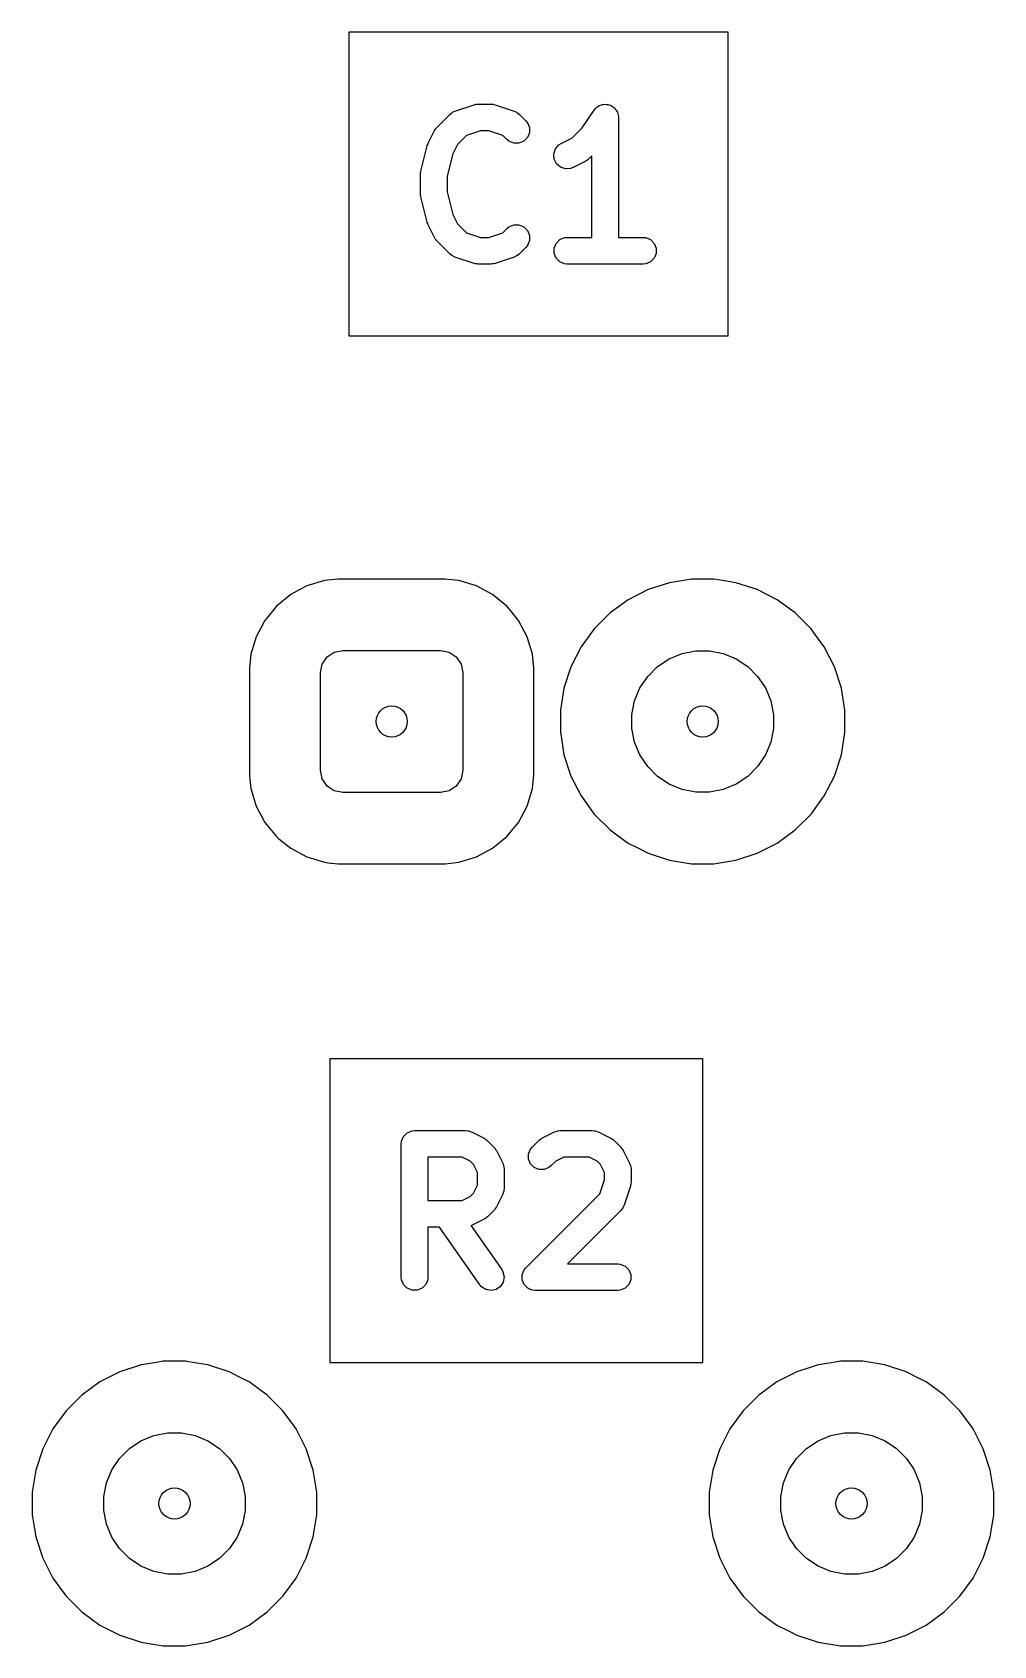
# Model space of a CAD drawing. Extents: x 20 to 124, y -124 to -20.
# Drawn here: x 59.76 to 70.59, y -100.94 to -82.78 of the extents above; entities that cross this region are included whole.
import ezdxf

# ---------------------------------------------------------------- set-up
doc = ezdxf.new("R2010")
doc.units = 0
doc.layers.add('BLACK', color=7, linetype='CONTINUOUS')
doc.layers.add('WHITE', color=7, linetype='CONTINUOUS')

msp = doc.modelspace()

# ---------------------------------------------------------------- linework, layer by layer
at = {"layer": 'BLACK', "linetype": 'CONTINUOUS'}
for p, q in [((67.596423, -82.782484), (63.325576, -82.782484)), ((63.325576, -82.782484), (63.325576, -86.198053)), ((67.596423, -86.198053), (67.596423, -82.782484)), ((64.463428, -83.706191), (64.486158, -83.687536)), ((64.486158, -83.687536), (64.491139, -83.685472)), ((64.491139, -83.685472), (64.495209, -83.681943)), ((64.495209, -83.681943), (64.52206, -83.669955)), ((64.52206, -83.669955), (64.736345, -83.598526)), ((64.736345, -83.598526), (64.750854, -83.595226)), ((64.750854, -83.595226), (64.754516, -83.59371)), ((64.754516, -83.59371), (64.759824, -83.593187)), ((64.759824, -83.593187), (64.765019, -83.592006)), ((64.765019, -83.592006), (64.768968, -83.592286)), ((64.768968, -83.592286), (64.78378, -83.590828)), ((64.78378, -83.590828), (64.926637, -83.590828)), ((64.926637, -83.590828), (64.941448, -83.592286)), ((64.941448, -83.592286), (64.945398, -83.592006)), ((64.945398, -83.592006), (64.950592, -83.593187)), ((64.950592, -83.593187), (64.955901, -83.59371)), ((64.955901, -83.59371), (64.959563, -83.595227)), ((64.959563, -83.595227), (64.974071, -83.598526)), ((64.974071, -83.598526), (65.188357, -83.669954)), ((65.188357, -83.669954), (65.215208, -83.681943)), ((65.215208, -83.681943), (65.219278, -83.685473)), ((65.219278, -83.685473), (65.224258, -83.687536)), ((65.224258, -83.687536), (65.246989, -83.706191)), ((65.952924, -83.859551), (66.087544, -83.657623)), ((66.087544, -83.657623), (66.08761, -83.657542)), ((66.08761, -83.657542), (66.087631, -83.657492)), ((66.087631, -83.657492), (66.087742, -83.65738)), ((66.087742, -83.65738), (66.106174, -83.634872)), ((66.106174, -83.634872), (66.118516, -83.626606)), ((66.118516, -83.626606), (66.129015, -83.616108)), ((66.129015, -83.616108), (66.142591, -83.610484)), ((66.142591, -83.610484), (66.154804, -83.602306)), ((66.154804, -83.602306), (66.169365, -83.599393)), ((66.169365, -83.599393), (66.183087, -83.59371)), ((66.183087, -83.59371), (66.197784, -83.59371)), ((66.197784, -83.59371), (66.212194, -83.590828)), ((66.212194, -83.590828), (66.226764, -83.59371)), ((66.226764, -83.59371), (66.241615, -83.59371)), ((66.241615, -83.59371), (66.255189, -83.599332)), ((66.255189, -83.599332), (66.269608, -83.602185)), ((66.269608, -83.602185), (66.281968, -83.610425)), ((66.281968, -83.610425), (66.295687, -83.616108)), ((66.295687, -83.616108), (66.306076, -83.626497)), ((66.306076, -83.626497), (66.318307, -83.634651)), ((66.318307, -83.634651), (66.326572, -83.646993)), ((66.326572, -83.646993), (66.337071, -83.657492)), ((66.337071, -83.657492), (66.342694, -83.671068)), ((66.342694, -83.671068), (66.350873, -83.683281)), ((66.350873, -83.683281), (66.353785, -83.697843)), ((64.292473, -83.888032), (64.3004, -83.875438)), ((64.3004, -83.875438), (64.301916, -83.871779)), ((64.301916, -83.871779), (64.305297, -83.867659)), ((64.305297, -83.867659), (64.308138, -83.863146)), ((64.308138, -83.863146), (64.311131, -83.860549)), ((64.311131, -83.860549), (64.320571, -83.849048)), ((64.320571, -83.849048), (64.463428, -83.706191)), ((65.246989, -83.706191), (65.318417, -83.777619)), ((65.318417, -83.777619), (65.337072, -83.800349)), ((65.337072, -83.800349), (65.359468, -83.854422)), ((65.359468, -83.854422), (65.359468, -83.912948)), ((65.837783, -83.974692), (65.952924, -83.859551)), ((66.353785, -83.697843), (66.359469, -83.711564)), ((66.359469, -83.711564), (66.36232, -83.740516)), ((66.36232, -83.740516), (66.362351, -83.74067)), ((66.362351, -83.74067), (66.36234, -83.740722)), ((66.36234, -83.740722), (66.362351, -83.740828)), ((66.362351, -83.740828), (66.362351, -85.090828)), ((64.209687, -84.061591), (64.210458, -84.059432)), ((64.210458, -84.059432), (64.210535, -84.058352)), ((64.210535, -84.058352), (64.215193, -84.046177)), ((64.215193, -84.046177), (64.21958, -84.0339)), ((64.21958, -84.0339), (64.220224, -84.033029)), ((64.220224, -84.033029), (64.221044, -84.030889)), ((64.221044, -84.030889), (64.292473, -83.888032)), ((64.549915, -84.043967), (64.496734, -84.150327)), ((64.650521, -83.943361), (64.549915, -84.043967)), ((64.808123, -83.890828), (64.650521, -83.943361)), ((64.902297, -83.890828), (64.808123, -83.890828)), ((65.059895, -83.943361), (64.902297, -83.890828)), ((65.106285, -83.989751), (65.059895, -83.943361)), ((65.129015, -84.008406), (65.106285, -83.989751)), ((65.183088, -84.030802), (65.129015, -84.008406)), ((65.241614, -84.030802), (65.183088, -84.030802)), ((65.295686, -84.008406), (65.241614, -84.030802)), ((65.337072, -83.96702), (65.295686, -84.008406)), ((65.359468, -83.912948), (65.337072, -83.96702)), ((65.653465, -84.095116), (65.691812, -84.050901)), ((65.691812, -84.050901), (65.716698, -84.035236)), ((65.716698, -84.035236), (65.837783, -83.974692)), ((64.138259, -84.347305), (64.209687, -84.061591)), ((64.496734, -84.150327), (64.43378, -84.402148)), ((65.634958, -84.150639), (65.653465, -84.095116)), ((65.639107, -84.209019), (65.634958, -84.150639)), ((65.665281, -84.261368), (65.639107, -84.209019)), ((65.993719, -84.232135), (65.850862, -84.303564)), ((66.006312, -84.224207), (65.993719, -84.232135)), ((66.009972, -84.222692), (66.006312, -84.224207)), ((66.014091, -84.21931), (66.009972, -84.222692)), ((66.018605, -84.21647), (66.014091, -84.21931)), ((66.021201, -84.213476), (66.018605, -84.21647)), ((66.032703, -84.204037), (66.021201, -84.213476)), ((66.062351, -84.174389), (66.032703, -84.204037)), ((66.062351, -85.090828), (66.062351, -84.174389)), ((64.13378, -84.383685), (64.134282, -84.378581)), ((64.13378, -84.597971), (64.13378, -84.383685)), ((64.133957, -84.376394), (64.135576, -84.365443)), ((64.134282, -84.378581), (64.133957, -84.376394)), ((64.135576, -84.365443), (64.136662, -84.354421)), ((64.136662, -84.354421), (64.137509, -84.352376)), ((64.137509, -84.352376), (64.138259, -84.347305)), ((64.43378, -84.402148), (64.43378, -84.579507)), ((65.709496, -84.299715), (65.665281, -84.261368)), ((65.765019, -84.318222), (65.709496, -84.299715)), ((65.823399, -84.314073), (65.765019, -84.318222)), ((65.850862, -84.303564), (65.823399, -84.314073)), ((64.134282, -84.603074), (64.13378, -84.597971)), ((64.133957, -84.605262), (64.134282, -84.603074)), ((64.43378, -84.579507), (64.496734, -84.831328)), ((64.135576, -84.616212), (64.133957, -84.605262)), ((64.136662, -84.627235), (64.135576, -84.616212)), ((64.137509, -84.629279), (64.136662, -84.627235)), ((64.138259, -84.634351), (64.137509, -84.629279)), ((64.209687, -84.920065), (64.138259, -84.634351)), ((64.210458, -84.922223), (64.209687, -84.920065)), ((64.210535, -84.923304), (64.210458, -84.922223)), ((64.215193, -84.935478), (64.210535, -84.923304)), ((64.21958, -84.947756), (64.215193, -84.935478)), ((64.220224, -84.948626), (64.21958, -84.947756)), ((64.221044, -84.950767), (64.220224, -84.948626)), ((64.292473, -85.093624), (64.221044, -84.950767)), ((64.496734, -84.831328), (64.549915, -84.937688)), ((64.549915, -84.937688), (64.65052, -85.038294)), ((65.129015, -84.973251), (65.183087, -84.950854)), ((65.183087, -84.950854), (65.241613, -84.950853)), ((65.241613, -84.950853), (65.295685, -84.97325)), ((64.3004, -85.106217), (64.292473, -85.093624)), ((64.301916, -85.109877), (64.3004, -85.106217)), ((64.305297, -85.113996), (64.301916, -85.109877)), ((64.308138, -85.11851), (64.305297, -85.113996)), ((64.311131, -85.121106), (64.308138, -85.11851)), ((64.320571, -85.132608), (64.311131, -85.121106)), ((64.463428, -85.275466), (64.320571, -85.132608)), ((64.65052, -85.038294), (64.808123, -85.090828)), ((64.808123, -85.090828), (64.902294, -85.090828)), ((64.902294, -85.090828), (65.059896, -85.038294)), ((65.059896, -85.038294), (65.106284, -84.991906)), ((65.106284, -84.991906), (65.129015, -84.973251)), ((65.295685, -84.97325), (65.337071, -85.014635)), ((65.337071, -85.014635), (65.359468, -85.068707)), ((65.359469, -85.127233), (65.337072, -85.181306)), ((65.359468, -85.068707), (65.359469, -85.127233)), ((65.65906, -85.157492), (65.700444, -85.116108)), ((65.700444, -85.116108), (65.754516, -85.09371)), ((65.754516, -85.09371), (65.78378, -85.090828)), ((65.78378, -85.090828), (66.062351, -85.090828)), ((66.362351, -85.090828), (66.640923, -85.090828)), ((66.640923, -85.090828), (66.670187, -85.09371)), ((66.670187, -85.09371), (66.724259, -85.116108)), ((66.724259, -85.116108), (66.765643, -85.157492)), ((64.486158, -85.294121), (64.463428, -85.275466)), ((64.491137, -85.296183), (64.486158, -85.294121)), ((64.495209, -85.299715), (64.491137, -85.296183)), ((64.52206, -85.311703), (64.495209, -85.299715)), ((64.736346, -85.383131), (64.52206, -85.311703)), ((65.188357, -85.311703), (64.974071, -85.383131)), ((65.215208, -85.299715), (65.188357, -85.311703)), ((65.219281, -85.296181), (65.215208, -85.299715)), ((65.224259, -85.29412), (65.219281, -85.296181)), ((65.24699, -85.275465), (65.224259, -85.29412)), ((65.318418, -85.204036), (65.24699, -85.275465)), ((65.337072, -85.181306), (65.318418, -85.204036)), ((65.636662, -85.211564), (65.65906, -85.157492)), ((65.636662, -85.270092), (65.636662, -85.211564)), ((65.65906, -85.324164), (65.636662, -85.270092)), ((65.700444, -85.365548), (65.65906, -85.324164)), ((66.765643, -85.324164), (66.724259, -85.365548)), ((66.765643, -85.157492), (66.788041, -85.211564)), ((66.788041, -85.270092), (66.765643, -85.324164)), ((66.788041, -85.211564), (66.788041, -85.270092)), ((64.750858, -85.38643), (64.736346, -85.383131)), ((64.754516, -85.387946), (64.750858, -85.38643)), ((64.759818, -85.388468), (64.754516, -85.387946)), ((64.76502, -85.389651), (64.759818, -85.388468)), ((64.768974, -85.389369), (64.76502, -85.389651)), ((64.78378, -85.390828), (64.768974, -85.389369)), ((64.926637, -85.390828), (64.78378, -85.390828)), ((64.941442, -85.389369), (64.926637, -85.390828)), ((64.945397, -85.389651), (64.941442, -85.389369)), ((64.950598, -85.388468), (64.945397, -85.389651)), ((64.955901, -85.387946), (64.950598, -85.388468)), ((64.959558, -85.38643), (64.955901, -85.387946)), ((64.974071, -85.383131), (64.959558, -85.38643)), ((65.754516, -85.387946), (65.700444, -85.365548)), ((65.78378, -85.390828), (65.754516, -85.387946)), ((66.640923, -85.390828), (65.78378, -85.390828)), ((66.670187, -85.387946), (66.640923, -85.390828)), ((66.724259, -85.365548), (66.670187, -85.387946)), ((63.325576, -86.198053), (67.596423, -86.198053)), ((63.053767, -88.952199), (62.855743, -89.012269)), ((63.169998, -88.940751), (63.053767, -88.952199)), ((63.208092, -88.937), (63.169998, -88.940751)), ((64.411308, -88.937), (63.208092, -88.937)), ((64.446505, -88.940466), (64.411308, -88.937)), ((64.565634, -88.952199), (64.446505, -88.940466)), ((64.565634, -88.9522), (64.565632, -88.952199)), ((64.565632, -88.952199), (64.565634, -88.952199)), ((64.763654, -89.012268), (64.565634, -88.9522)), ((67.09248, -88.951454), (66.934914, -88.97641)), ((67.183738, -88.937), (67.09248, -88.951454)), ((67.435662, -88.937), (67.183738, -88.937)), ((67.53163, -88.9522), (67.435662, -88.937)), ((67.684485, -88.97641), (67.53163, -88.9522)), ((62.673247, -89.109817), (62.513289, -89.241089)), ((62.673248, -89.109816), (62.673247, -89.109817)), ((62.67325, -89.109815), (62.673248, -89.109816)), ((62.777187, -89.054259), (62.67325, -89.109815)), ((62.855743, -89.012269), (62.777187, -89.054259)), ((64.94615, -89.109815), (64.763654, -89.012268)), ((64.946153, -89.109817), (64.94615, -89.109815)), ((65.10611, -89.241089), (64.946152, -89.109817)), ((64.946152, -89.109817), (64.946153, -89.109817)), ((66.695316, -89.05426), (66.470851, -89.168632)), ((66.934914, -88.97641), (66.695316, -89.05426)), ((67.924083, -89.05426), (67.684485, -88.97641)), ((68.033118, -89.109817), (67.924083, -89.05426)), ((68.148545, -89.16863), (68.033118, -89.109817)), ((62.513289, -89.241089), (62.419658, -89.355181)), ((65.149458, -89.29391), (65.10611, -89.241089)), ((65.237385, -89.40105), (65.149458, -89.29391)), ((66.267045, -89.316705), (66.088905, -89.494845)), ((66.26705, -89.316701), (66.267045, -89.316705)), ((66.470851, -89.168632), (66.26705, -89.316701)), ((68.148547, -89.168631), (68.148545, -89.16863)), ((68.148548, -89.168632), (68.148547, -89.168631)), ((68.352349, -89.316701), (68.148548, -89.168632)), ((68.352354, -89.316705), (68.352349, -89.316701)), ((68.530494, -89.494845), (68.352354, -89.316705)), ((62.343343, -89.473398), (62.284469, -89.583543)), ((62.382015, -89.40105), (62.343343, -89.473398)), ((62.419658, -89.355181), (62.382015, -89.40105)), ((65.334932, -89.583546), (65.237385, -89.40105)), ((66.088901, -89.49485), (65.940832, -89.698651)), ((66.088905, -89.494845), (66.088901, -89.49485)), ((68.530498, -89.49485), (68.530494, -89.494845)), ((68.594939, -89.583546), (68.530498, -89.49485)), ((62.284469, -89.583543), (62.224399, -89.781567)), ((65.395, -89.781566), (65.334932, -89.583546)), ((68.67857, -89.698655), (68.594939, -89.583546)), ((62.216903, -89.857684), (62.2092, -89.935892)), ((62.224399, -89.781567), (62.216903, -89.857684)), ((63.02873, -89.891829), (63.082923, -89.810723)), ((63.082923, -89.810723), (63.164029, -89.75653)), ((63.164029, -89.75653), (63.2597, -89.7375)), ((63.2597, -89.7375), (64.3597, -89.7375)), ((64.3597, -89.7375), (64.455371, -89.75653)), ((64.455371, -89.75653), (64.536477, -89.810723)), ((64.536477, -89.810723), (64.59067, -89.891829)), ((65.4102, -89.935892), (65.395, -89.781566)), ((65.940832, -89.698651), (65.82646, -89.923116)), ((66.802185, -89.919092), (66.932583, -89.831963)), ((66.932583, -89.831963), (67.077472, -89.771948)), ((67.077472, -89.771948), (67.231286, -89.741352)), ((67.231286, -89.741352), (67.388114, -89.741352)), ((67.388114, -89.741352), (67.541928, -89.771948)), ((67.541928, -89.771948), (67.686817, -89.831963)), ((67.686817, -89.831963), (67.817215, -89.919092)), ((68.734244, -89.807921), (68.67857, -89.698655)), ((68.792939, -89.923116), (68.734244, -89.807921)), ((62.2092, -89.935892), (62.2092, -91.139108)), ((63.0097, -89.9875), (63.02873, -89.891829)), ((63.0097, -91.0875), (63.0097, -89.9875)), ((64.59067, -89.891829), (64.6097, -89.9875)), ((64.6097, -89.9875), (64.6097, -91.0875)), ((65.4102, -90.411538), (65.4102, -89.935892)), ((65.82646, -89.923116), (65.74861, -90.162714)), ((66.604163, -90.160383), (66.691292, -90.029985)), ((66.691292, -90.029985), (66.802185, -89.919092)), ((67.817215, -89.919092), (67.928108, -90.029985)), ((67.928108, -90.029985), (68.015237, -90.160383)), ((68.792939, -89.923118), (68.792939, -89.923116)), ((68.792941, -89.923121), (68.792939, -89.923118)), ((68.87079, -90.162715), (68.792941, -89.923121)), ((65.74861, -90.162715), (65.7092, -90.411538)), ((65.74861, -90.162714), (65.74861, -90.162715)), ((66.544148, -90.305272), (66.604163, -90.160383)), ((68.015237, -90.160383), (68.075252, -90.305272)), ((68.9102, -90.411538), (68.87079, -90.162715)), ((65.4102, -91.139108), (65.4102, -90.411538)), ((65.7092, -90.411538), (65.7092, -90.663462)), ((66.513552, -90.459086), (66.544148, -90.305272)), ((68.075252, -90.305272), (68.105848, -90.459086)), ((68.9102, -90.442539), (68.9102, -90.411538)), ((66.513552, -90.615914), (66.513552, -90.459086)), ((68.105848, -90.459086), (68.105848, -90.615914)), ((68.9102, -90.663462), (68.9102, -90.442539)), ((65.7092, -90.663462), (65.715609, -90.703928)), ((65.715609, -90.703928), (65.74861, -90.912285)), ((66.544148, -90.769728), (66.513552, -90.615914)), ((66.604163, -90.914617), (66.544148, -90.769728)), ((68.075252, -90.769728), (68.015237, -90.914617)), ((68.105848, -90.615914), (68.075252, -90.769728)), ((68.87079, -90.912285), (68.9102, -90.663462)), ((65.74861, -90.912285), (65.82646, -91.151883)), ((66.691292, -91.045015), (66.604163, -90.914617)), ((68.015237, -90.914617), (67.928108, -91.045015)), ((68.792941, -91.151879), (68.87079, -90.912285)), ((62.2092, -91.139108), (62.214202, -91.189898)), ((63.02873, -91.183171), (63.0097, -91.0875)), ((64.6097, -91.0875), (64.59067, -91.183171)), ((65.395, -91.293434), (65.4102, -91.139108)), ((66.802185, -91.155908), (66.691292, -91.045015)), ((67.928108, -91.045015), (67.817215, -91.155908)), ((62.214202, -91.189898), (62.224399, -91.293432)), ((62.224399, -91.293432), (62.2244, -91.293434)), ((62.2244, -91.293434), (62.284468, -91.491454)), ((63.082923, -91.264277), (63.02873, -91.183171)), ((63.164029, -91.31847), (63.082923, -91.264277)), ((63.2597, -91.3375), (63.164029, -91.31847)), ((64.455371, -91.31847), (64.3597, -91.3375)), ((64.536477, -91.264277), (64.455371, -91.31847)), ((64.59067, -91.183171), (64.536477, -91.264277)), ((65.334932, -91.491454), (65.395, -91.293434)), ((65.82646, -91.151883), (65.940832, -91.376348)), ((66.932583, -91.243037), (66.802185, -91.155908)), ((67.077472, -91.303052), (66.932583, -91.243037)), ((67.231286, -91.333648), (67.077472, -91.303052)), ((67.541928, -91.303052), (67.388114, -91.333648)), ((67.686817, -91.243037), (67.541928, -91.303052)), ((67.817215, -91.155908), (67.686817, -91.243037)), ((68.67857, -91.376345), (68.792941, -91.151879)), ((62.284468, -91.491454), (62.382015, -91.67395)), ((64.3597, -91.3375), (63.2597, -91.3375)), ((65.237385, -91.67395), (65.334932, -91.491454)), ((65.940832, -91.376348), (66.088901, -91.580149)), ((67.388114, -91.333648), (67.231286, -91.333648)), ((68.530493, -91.580156), (68.67857, -91.376345)), ((62.382015, -91.67395), (62.382017, -91.673952)), ((62.382017, -91.673952), (62.513289, -91.83391)), ((65.10611, -91.83391), (65.237385, -91.67395)), ((66.088901, -91.580149), (66.088905, -91.580154)), ((66.088905, -91.580154), (66.267045, -91.758294)), ((68.352356, -91.758293), (68.530493, -91.580156)), ((62.513289, -91.83391), (62.541068, -91.856707)), ((62.541068, -91.856707), (62.67325, -91.965185)), ((64.94615, -91.965185), (65.10611, -91.83391)), ((66.267045, -91.758294), (66.26705, -91.758298)), ((66.26705, -91.758298), (66.444817, -91.887452)), ((68.148545, -91.90637), (68.352356, -91.758293)), ((62.67325, -91.965185), (62.855746, -92.062732)), ((64.763654, -92.062732), (64.94615, -91.965185)), ((66.444817, -91.887452), (66.470855, -91.90637)), ((66.470855, -91.90637), (66.586286, -91.965185)), ((66.586286, -91.965185), (66.695316, -92.020739)), ((66.695316, -92.020739), (66.695318, -92.020739)), ((66.695318, -92.020739), (66.695321, -92.020741)), ((66.695321, -92.020741), (66.934915, -92.09859)), ((67.684485, -92.09859), (67.924079, -92.020741)), ((67.924079, -92.020741), (68.148545, -91.90637)), ((62.855746, -92.062732), (63.053766, -92.1228)), ((63.053766, -92.1228), (63.053765, -92.1228)), ((63.053765, -92.1228), (63.092347, -92.1266)), ((63.092347, -92.1266), (63.208092, -92.138)), ((63.208092, -92.138), (63.208095, -92.138)), ((63.208095, -92.138), (64.411305, -92.138)), ((64.411305, -92.138), (64.411308, -92.138)), ((64.411308, -92.138), (64.565634, -92.1228)), ((64.565634, -92.1228), (64.763654, -92.062732)), ((66.934915, -92.09859), (67.183738, -92.138)), ((67.183738, -92.138), (67.183739, -92.138)), ((67.183739, -92.138), (67.435661, -92.138)), ((67.435661, -92.138), (67.435662, -92.138)), ((67.435662, -92.138), (67.684485, -92.09859)), ((67.310797, -94.333603), (63.112357, -94.333603)), ((63.112357, -94.333603), (63.112357, -97.749155)), ((67.310797, -97.749155), (67.310797, -94.333603)), ((63.917857, -95.290828), (63.920739, -95.261564)), ((63.917857, -96.790828), (63.917857, -95.290828)), ((63.920739, -95.261564), (63.943137, -95.207492)), ((63.943137, -95.207492), (63.984521, -95.166108)), ((63.984521, -95.166108), (64.038593, -95.14371)), ((64.038593, -95.14371), (64.067857, -95.140828)), ((64.067857, -95.140828), (64.639286, -95.140828)), ((64.639286, -95.140828), (64.66855, -95.14371)), ((64.66855, -95.14371), (64.67353, -95.145773)), ((64.67353, -95.145773), (64.678905, -95.146155)), ((64.678905, -95.146155), (64.706368, -95.156664)), ((64.706368, -95.156664), (64.849225, -95.228093)), ((64.849225, -95.228093), (64.86182, -95.236021)), ((64.86182, -95.236021), (64.865477, -95.237536)), ((64.865477, -95.237536), (64.869594, -95.240915)), ((64.869594, -95.240915), (64.874111, -95.243758)), ((64.874111, -95.243758), (64.876708, -95.246752)), ((64.876708, -95.246752), (64.888208, -95.25619)), ((64.888208, -95.25619), (64.959637, -95.327618)), ((65.390363, -95.327619), (65.461791, -95.256191)), ((65.461791, -95.256191), (65.473293, -95.24675)), ((65.473293, -95.24675), (65.475889, -95.243758)), ((65.475889, -95.243758), (65.480398, -95.240919)), ((65.480398, -95.240919), (65.484521, -95.237536)), ((65.484521, -95.237536), (65.488183, -95.236019)), ((65.488183, -95.236019), (65.500775, -95.228093)), ((65.500775, -95.228093), (65.643633, -95.156664)), ((65.643633, -95.156664), (65.671096, -95.146154)), ((65.671096, -95.146154), (65.676473, -95.145771)), ((65.676473, -95.145771), (65.681451, -95.14371)), ((65.681451, -95.14371), (65.710715, -95.140828)), ((65.710715, -95.140828), (66.067857, -95.140828)), ((66.067857, -95.140828), (66.097121, -95.14371)), ((66.097121, -95.14371), (66.102098, -95.145771)), ((66.102098, -95.145771), (66.107476, -95.146154)), ((66.107476, -95.146154), (66.134939, -95.156664)), ((66.134939, -95.156664), (66.277797, -95.228093)), ((66.277797, -95.228093), (66.29039, -95.23602)), ((66.29039, -95.23602), (66.29405, -95.237536)), ((66.29405, -95.237536), (66.298169, -95.240917)), ((66.298169, -95.240917), (66.302683, -95.243758)), ((66.302683, -95.243758), (66.305279, -95.246751)), ((66.305279, -95.246751), (66.316781, -95.256191)), ((66.316781, -95.256191), (66.388209, -95.327619)), ((64.603876, -95.440828), (64.217857, -95.440828)), ((64.217857, -95.440828), (64.217857, -95.926542)), ((64.69329, -95.485535), (64.603876, -95.440828)), ((64.730294, -95.522539), (64.69329, -95.485535)), ((64.959637, -95.327618), (64.969079, -95.339123)), ((64.969079, -95.339123), (64.972071, -95.341718)), ((64.972071, -95.341718), (64.97491, -95.346228)), ((64.97491, -95.346228), (64.978292, -95.350349)), ((64.978292, -95.350349), (64.979807, -95.354008)), ((64.979807, -95.354008), (64.987736, -95.366603)), ((64.987736, -95.366603), (65.059164, -95.509461)), ((65.349311, -95.404422), (65.371708, -95.35035)), ((65.349311, -95.462948), (65.349311, -95.404422)), ((65.371708, -95.51702), (65.349311, -95.462948)), ((65.371708, -95.35035), (65.390363, -95.327619)), ((65.656711, -95.485535), (65.602495, -95.539751)), ((65.746125, -95.440828), (65.656711, -95.485535)), ((66.032447, -95.440828), (65.746125, -95.440828)), ((66.121861, -95.485535), (66.032447, -95.440828)), ((66.158865, -95.522539), (66.121861, -95.485535)), ((66.388209, -95.327619), (66.397649, -95.339121)), ((66.397649, -95.339121), (66.400642, -95.341717)), ((66.400642, -95.341717), (66.40348, -95.346226)), ((66.40348, -95.346226), (66.406864, -95.350349)), ((66.406864, -95.350349), (66.40838, -95.354011)), ((66.40838, -95.354011), (66.416307, -95.366603)), ((66.416307, -95.366603), (66.487736, -95.509459)), ((64.775, -95.611951), (64.730294, -95.522539)), ((64.775, -95.755418), (64.775, -95.611951)), ((65.059164, -95.509461), (65.069674, -95.536924)), ((65.069674, -95.536924), (65.070055, -95.542299)), ((65.070055, -95.542299), (65.072118, -95.547278)), ((65.072118, -95.547278), (65.075, -95.576542)), ((65.075, -95.576542), (65.075, -95.790828)), ((65.413094, -95.558406), (65.371708, -95.51702)), ((65.467166, -95.580803), (65.413094, -95.558406)), ((65.525692, -95.580803), (65.467166, -95.580803)), ((65.579764, -95.558406), (65.525692, -95.580803)), ((65.602495, -95.539751), (65.579764, -95.558406)), ((66.203572, -95.611952), (66.158865, -95.522539)), ((66.203572, -95.695059), (66.203572, -95.611952)), ((66.487736, -95.509459), (66.498245, -95.536923)), ((66.498245, -95.536923), (66.498626, -95.542297)), ((66.498626, -95.542297), (66.50069, -95.547278)), ((66.50069, -95.547278), (66.503572, -95.576542)), ((66.503572, -95.576542), (66.503572, -95.7194)), ((64.693288, -95.881836), (64.730293, -95.844831)), ((64.730293, -95.844831), (64.775, -95.755418)), ((65.059164, -95.857909), (64.987736, -96.000767)), ((65.069674, -95.830446), (65.059164, -95.857909)), ((65.070055, -95.82507), (65.069674, -95.830446)), ((65.072118, -95.820092), (65.070055, -95.82507)), ((65.075, -95.790828), (65.072118, -95.820092)), ((65.318934, -96.684762), (66.151038, -95.852657)), ((66.151038, -95.852657), (66.203572, -95.695059)), ((66.495874, -95.766835), (66.424445, -95.98112)), ((66.499173, -95.752325), (66.495874, -95.766835)), ((66.50069, -95.748664), (66.499173, -95.752325)), ((66.501212, -95.743355), (66.50069, -95.748664)), ((66.502394, -95.738161), (66.501212, -95.743355)), ((66.503572, -95.7194), (66.502113, -95.734211)), ((66.502113, -95.734211), (66.502394, -95.738161)), ((64.217857, -95.926542), (64.603876, -95.926542)), ((64.603876, -95.926542), (64.693288, -95.881836)), ((64.959638, -96.039751), (64.888209, -96.11118)), ((64.969079, -96.028246), (64.959638, -96.039751)), ((64.972071, -96.025652), (64.969079, -96.028246)), ((64.974909, -96.021142), (64.972071, -96.025652)), ((64.978293, -96.01702), (64.974909, -96.021142)), ((64.979809, -96.013358), (64.978293, -96.01702)), ((64.987736, -96.000767), (64.979809, -96.013358)), ((66.388209, -96.039751), (65.787132, -96.640828)), ((66.406864, -96.017021), (66.388209, -96.039751)), ((66.408927, -96.012039), (66.406864, -96.017021)), ((66.412457, -96.00797), (66.408927, -96.012039)), ((66.424445, -95.98112), (66.412457, -96.00797)), ((64.706368, -96.210706), (64.702933, -96.21202)), ((64.702933, -96.21202), (65.047885, -96.704809)), ((64.849225, -96.139278), (64.706368, -96.210706)), ((64.861818, -96.13135), (64.849225, -96.139278)), ((64.865478, -96.129835), (64.861818, -96.13135)), ((64.869597, -96.126453), (64.865478, -96.129835)), ((64.874111, -96.123613), (64.869597, -96.126453)), ((64.876707, -96.120619), (64.874111, -96.123613)), ((64.888209, -96.11118), (64.876707, -96.120619)), ((64.346902, -96.226542), (64.217857, -96.226542)), ((64.217857, -96.226542), (64.217857, -96.790828)), ((64.802115, -96.876847), (64.346902, -96.226542)), ((65.047885, -96.704809), (65.062306, -96.730435)), ((65.062306, -96.730435), (65.074965, -96.787577)), ((65.277882, -96.761565), (65.300279, -96.707493)), ((65.277882, -96.820091), (65.277882, -96.761565)), ((65.300279, -96.707493), (65.318934, -96.684762)), ((65.787132, -96.640828), (66.353572, -96.640828)), ((66.353572, -96.640828), (66.382836, -96.64371)), ((66.382836, -96.64371), (66.436908, -96.666108)), ((66.436908, -96.666108), (66.478292, -96.707492)), ((66.478292, -96.707492), (66.50069, -96.761564)), ((66.50069, -96.761564), (66.50069, -96.820092)), ((63.920739, -96.820092), (63.917857, -96.790828)), ((63.943137, -96.874164), (63.920739, -96.820092)), ((63.984521, -96.915548), (63.943137, -96.874164)), ((64.038593, -96.937946), (63.984521, -96.915548)), ((64.097121, -96.937946), (64.038593, -96.937946)), ((64.151193, -96.915548), (64.097121, -96.937946)), ((64.192577, -96.874164), (64.151193, -96.915548)), ((64.214975, -96.820092), (64.192577, -96.874164)), ((64.217857, -96.790828), (64.214975, -96.820092)), ((64.821258, -96.899169), (64.802115, -96.876847)), ((64.870615, -96.930622), (64.821258, -96.899169)), ((64.928251, -96.940793), (64.870615, -96.930622)), ((64.985393, -96.928134), (64.928251, -96.940793)), ((65.033341, -96.89457), (64.985393, -96.928134)), ((65.064794, -96.845213), (65.033341, -96.89457)), ((65.074965, -96.787577), (65.064794, -96.845213)), ((65.300279, -96.874163), (65.277882, -96.820091)), ((65.341665, -96.915549), (65.300279, -96.874163)), ((65.372048, -96.928134), (65.341665, -96.915549)), ((65.395736, -96.937946), (65.372048, -96.928134)), ((65.425, -96.940828), (65.395736, -96.937946)), ((66.353572, -96.940828), (65.425, -96.940828)), ((66.382836, -96.937946), (66.353572, -96.940828)), ((66.436908, -96.915548), (66.382836, -96.937946)), ((66.478292, -96.874164), (66.436908, -96.915548)), ((66.50069, -96.820092), (66.478292, -96.874164)), ((60.750616, -97.85426), (60.526151, -97.968632)), ((60.990214, -97.77641), (60.750616, -97.85426)), ((61.162295, -97.749155), (60.990214, -97.77641)), ((61.239038, -97.737), (61.162295, -97.749155)), ((61.490962, -97.737), (61.239038, -97.737)), ((61.567705, -97.749155), (61.490962, -97.737)), ((61.739785, -97.77641), (61.567705, -97.749155)), ((61.979383, -97.85426), (61.739785, -97.77641)), ((62.133747, -97.932913), (61.979383, -97.85426)), ((63.112357, -97.749155), (67.310797, -97.749155)), ((68.370616, -97.85426), (68.146151, -97.968632)), ((68.610214, -97.77641), (68.370616, -97.85426)), ((68.782295, -97.749155), (68.610214, -97.77641)), ((68.859038, -97.737), (68.782295, -97.749155)), ((69.110962, -97.737), (68.859038, -97.737)), ((69.359785, -97.77641), (69.110962, -97.737)), ((69.599383, -97.85426), (69.359785, -97.77641)), ((69.753747, -97.932913), (69.599383, -97.85426)), ((60.526151, -97.968632), (60.32235, -98.116701)), ((62.203845, -97.96863), (62.133747, -97.932913)), ((62.203847, -97.968631), (62.203845, -97.96863)), ((62.203848, -97.968632), (62.203847, -97.968631)), ((62.407649, -98.116701), (62.203848, -97.968632)), ((68.146151, -97.968632), (67.94235, -98.116701)), ((69.823845, -97.96863), (69.753747, -97.932913)), ((69.823847, -97.968631), (69.823845, -97.96863)), ((69.823848, -97.968632), (69.823847, -97.968631)), ((70.027649, -98.116701), (69.823848, -97.968632)), ((60.322345, -98.116705), (60.144205, -98.294845)), ((60.32235, -98.116701), (60.322345, -98.116705)), ((62.407654, -98.116705), (62.407649, -98.116701)), ((62.585794, -98.294845), (62.407654, -98.116705)), ((67.942345, -98.116705), (67.764205, -98.294845)), ((67.94235, -98.116701), (67.942345, -98.116705)), ((70.027654, -98.116705), (70.027649, -98.116701)), ((70.205794, -98.294845), (70.027654, -98.116705)), ((60.144201, -98.29485), (59.996132, -98.498651)), ((60.144205, -98.294845), (60.144201, -98.29485)), ((62.585798, -98.29485), (62.585794, -98.294845)), ((62.714952, -98.472617), (62.585798, -98.29485)), ((67.764201, -98.29485), (67.616132, -98.498651)), ((67.764205, -98.294845), (67.764201, -98.29485)), ((70.205798, -98.29485), (70.205794, -98.294845)), ((70.334952, -98.472617), (70.205798, -98.29485)), ((59.996132, -98.498651), (59.88176, -98.723116)), ((60.987883, -98.631963), (61.132772, -98.571948)), ((61.132772, -98.571948), (61.286586, -98.541352)), ((61.286586, -98.541352), (61.443414, -98.541352)), ((61.443414, -98.541352), (61.597228, -98.571948)), ((61.597228, -98.571948), (61.742117, -98.631963)), ((62.73387, -98.498655), (62.714952, -98.472617)), ((62.806747, -98.641684), (62.73387, -98.498655)), ((67.616132, -98.498651), (67.50176, -98.723116)), ((68.607883, -98.631963), (68.752772, -98.571948)), ((68.752772, -98.571948), (68.906586, -98.541352)), ((68.906586, -98.541352), (69.063414, -98.541352)), ((69.063414, -98.541352), (69.217228, -98.571948)), ((69.217228, -98.571948), (69.362117, -98.631963)), ((70.35387, -98.498655), (70.334952, -98.472617)), ((70.426747, -98.641684), (70.35387, -98.498655)), ((59.88176, -98.723116), (59.80391, -98.962714)), ((60.746592, -98.829985), (60.857485, -98.719092)), ((60.857485, -98.719092), (60.987883, -98.631963)), ((61.742117, -98.631963), (61.872515, -98.719092)), ((61.872515, -98.719092), (61.983408, -98.829985)), ((62.848239, -98.723116), (62.806747, -98.641684)), ((62.848239, -98.723118), (62.848239, -98.723116)), ((62.848241, -98.723121), (62.848239, -98.723118)), ((62.92609, -98.962715), (62.848241, -98.723121)), ((67.50176, -98.723116), (67.42391, -98.962714)), ((68.366592, -98.829985), (68.477485, -98.719092)), ((68.477485, -98.719092), (68.607883, -98.631963)), ((69.362117, -98.631963), (69.492515, -98.719092)), ((69.492515, -98.719092), (69.603408, -98.829985)), ((70.468239, -98.723116), (70.426747, -98.641684)), ((70.468239, -98.723118), (70.468239, -98.723116)), ((70.468241, -98.723121), (70.468239, -98.723118)), ((70.54609, -98.962715), (70.468241, -98.723121)), ((60.659463, -98.960383), (60.746592, -98.829985)), ((61.983408, -98.829985), (62.070537, -98.960383)), ((68.279463, -98.960383), (68.366592, -98.829985)), ((69.603408, -98.829985), (69.690537, -98.960383)), ((59.80391, -98.962714), (59.7645, -99.211538)), ((60.568852, -99.259086), (60.599448, -99.105272)), ((60.599448, -99.105272), (60.659463, -98.960383)), ((62.070537, -98.960383), (62.130552, -99.105272)), ((62.130552, -99.105272), (62.161148, -99.259086)), ((62.9655, -99.211538), (62.92609, -98.962715)), ((67.42391, -98.962714), (67.3845, -99.211538)), ((68.188852, -99.259086), (68.219448, -99.105272)), ((68.219448, -99.105272), (68.279463, -98.960383)), ((69.690537, -98.960383), (69.750552, -99.105272)), ((69.750552, -99.105272), (69.781148, -99.259086)), ((70.5855, -99.211538), (70.54609, -98.962715)), ((59.7645, -99.211538), (59.7645, -99.463461)), ((60.568852, -99.415914), (60.568852, -99.259086)), ((62.161148, -99.259086), (62.161148, -99.415914)), ((62.9655, -99.463462), (62.9655, -99.211538)), ((67.3845, -99.211538), (67.3845, -99.463461)), ((68.188852, -99.415914), (68.188852, -99.259086)), ((69.781148, -99.259086), (69.781148, -99.415914)), ((70.5855, -99.463462), (70.5855, -99.211538)), ((59.7645, -99.463461), (59.80391, -99.712285)), ((60.599448, -99.569728), (60.568852, -99.415914)), ((62.161148, -99.415914), (62.130552, -99.569728)), ((62.92609, -99.712285), (62.9655, -99.463462)), ((67.3845, -99.463461), (67.42391, -99.712285)), ((68.219448, -99.569728), (68.188852, -99.415914)), ((69.781148, -99.415914), (69.750552, -99.569728)), ((70.54609, -99.712285), (70.5855, -99.463462)), ((60.659463, -99.714617), (60.599448, -99.569728)), ((62.130552, -99.569728), (62.070537, -99.714617)), ((68.279463, -99.714617), (68.219448, -99.569728)), ((69.750552, -99.569728), (69.690537, -99.714617)), ((59.80391, -99.712285), (59.88176, -99.951883)), ((60.746592, -99.845015), (60.659463, -99.714617)), ((60.857485, -99.955908), (60.746592, -99.845015)), ((61.983408, -99.845015), (61.872515, -99.955908)), ((62.070537, -99.714617), (61.983408, -99.845015)), ((62.848241, -99.951879), (62.92609, -99.712285)), ((67.42391, -99.712285), (67.50176, -99.951883)), ((68.366592, -99.845015), (68.279463, -99.714617)), ((68.477485, -99.955908), (68.366592, -99.845015)), ((69.603408, -99.845015), (69.492515, -99.955908)), ((69.690537, -99.714617), (69.603408, -99.845015)), ((70.468241, -99.951879), (70.54609, -99.712285)), ((59.88176, -99.951883), (59.996132, -100.176348)), ((60.987883, -100.043037), (60.857485, -99.955908)), ((61.872515, -99.955908), (61.742117, -100.043037)), ((62.73387, -100.176345), (62.848241, -99.951879)), ((67.50176, -99.951883), (67.616132, -100.176348)), ((68.607883, -100.043037), (68.477485, -99.955908)), ((69.492515, -99.955908), (69.362117, -100.043037)), ((70.35387, -100.176345), (70.468241, -99.951879)), ((59.996132, -100.176348), (60.144201, -100.380149)), ((61.132772, -100.103052), (60.987883, -100.043037)), ((61.286586, -100.133648), (61.132772, -100.103052)), ((61.443414, -100.133648), (61.286586, -100.133648)), ((61.597228, -100.103052), (61.443414, -100.133648)), ((61.742117, -100.043037), (61.597228, -100.103052)), ((62.585793, -100.380156), (62.73387, -100.176345)), ((67.616132, -100.176348), (67.764201, -100.380149)), ((68.752772, -100.103052), (68.607883, -100.043037)), ((68.906586, -100.133648), (68.752772, -100.103052)), ((69.063414, -100.133648), (68.906586, -100.133648)), ((69.217228, -100.103052), (69.063414, -100.133648)), ((69.362117, -100.043037), (69.217228, -100.103052)), ((70.205793, -100.380156), (70.35387, -100.176345)), ((60.144201, -100.380149), (60.144205, -100.380154)), ((60.144205, -100.380154), (60.322345, -100.558294)), ((62.407656, -100.558293), (62.585793, -100.380156)), ((67.764201, -100.380149), (67.764205, -100.380154)), ((67.764205, -100.380154), (67.942345, -100.558294)), ((70.027656, -100.558293), (70.205793, -100.380156)), ((60.322345, -100.558294), (60.32235, -100.558298)), ((60.32235, -100.558298), (60.422147, -100.630804)), ((62.203845, -100.70637), (62.407656, -100.558293)), ((67.942345, -100.558294), (67.94235, -100.558298)), ((67.94235, -100.558298), (68.042147, -100.630804)), ((69.823845, -100.70637), (70.027656, -100.558293)), ((60.422147, -100.630804), (60.526155, -100.70637)), ((60.526155, -100.70637), (60.669184, -100.779247)), ((61.979379, -100.820741), (62.203845, -100.70637)), ((68.042147, -100.630804), (68.146155, -100.70637)), ((68.146155, -100.70637), (68.289184, -100.779247)), ((69.599379, -100.820741), (69.823845, -100.70637)), ((60.669184, -100.779247), (60.750616, -100.820739)), ((60.750616, -100.820739), (60.750618, -100.820739)), ((60.750618, -100.820739), (60.750621, -100.820741)), ((60.750621, -100.820741), (60.990215, -100.89859)), ((60.990215, -100.89859), (61.239038, -100.938)), ((61.239038, -100.938), (61.239039, -100.938)), ((61.239039, -100.938), (61.490961, -100.938)), ((61.490961, -100.938), (61.490962, -100.938)), ((61.490962, -100.938), (61.739785, -100.89859)), ((61.739785, -100.89859), (61.979379, -100.820741)), ((68.289184, -100.779247), (68.370616, -100.820739)), ((68.370616, -100.820739), (68.370618, -100.820739)), ((68.370618, -100.820739), (68.370621, -100.820741)), ((68.370621, -100.820741), (68.610215, -100.89859)), ((68.610215, -100.89859), (68.859038, -100.938)), ((68.859038, -100.938), (68.859039, -100.938)), ((68.859039, -100.938), (69.110961, -100.938)), ((69.110961, -100.938), (69.110962, -100.938)), ((69.110962, -100.938), (69.359785, -100.89859)), ((69.359785, -100.89859), (69.599379, -100.820741))]:
    msp.add_line(p, q, dxfattribs=at)
at = {"layer": 'BLACK'}
for centre in [(63.8097, -90.5375), (67.3097, -90.5375), (61.365, -99.3375), (68.985, -99.3375)]:
    msp.add_circle(centre, 0.175, dxfattribs=at)
at = {"layer": 'WHITE'}
for centre in [(63.8097, -90.5375), (67.3097, -90.5375), (61.365, -99.3375), (68.985, -99.3375)]:
    msp.add_circle(centre, 0.175, dxfattribs=at)

doc.saveas('drawing.dxf')
